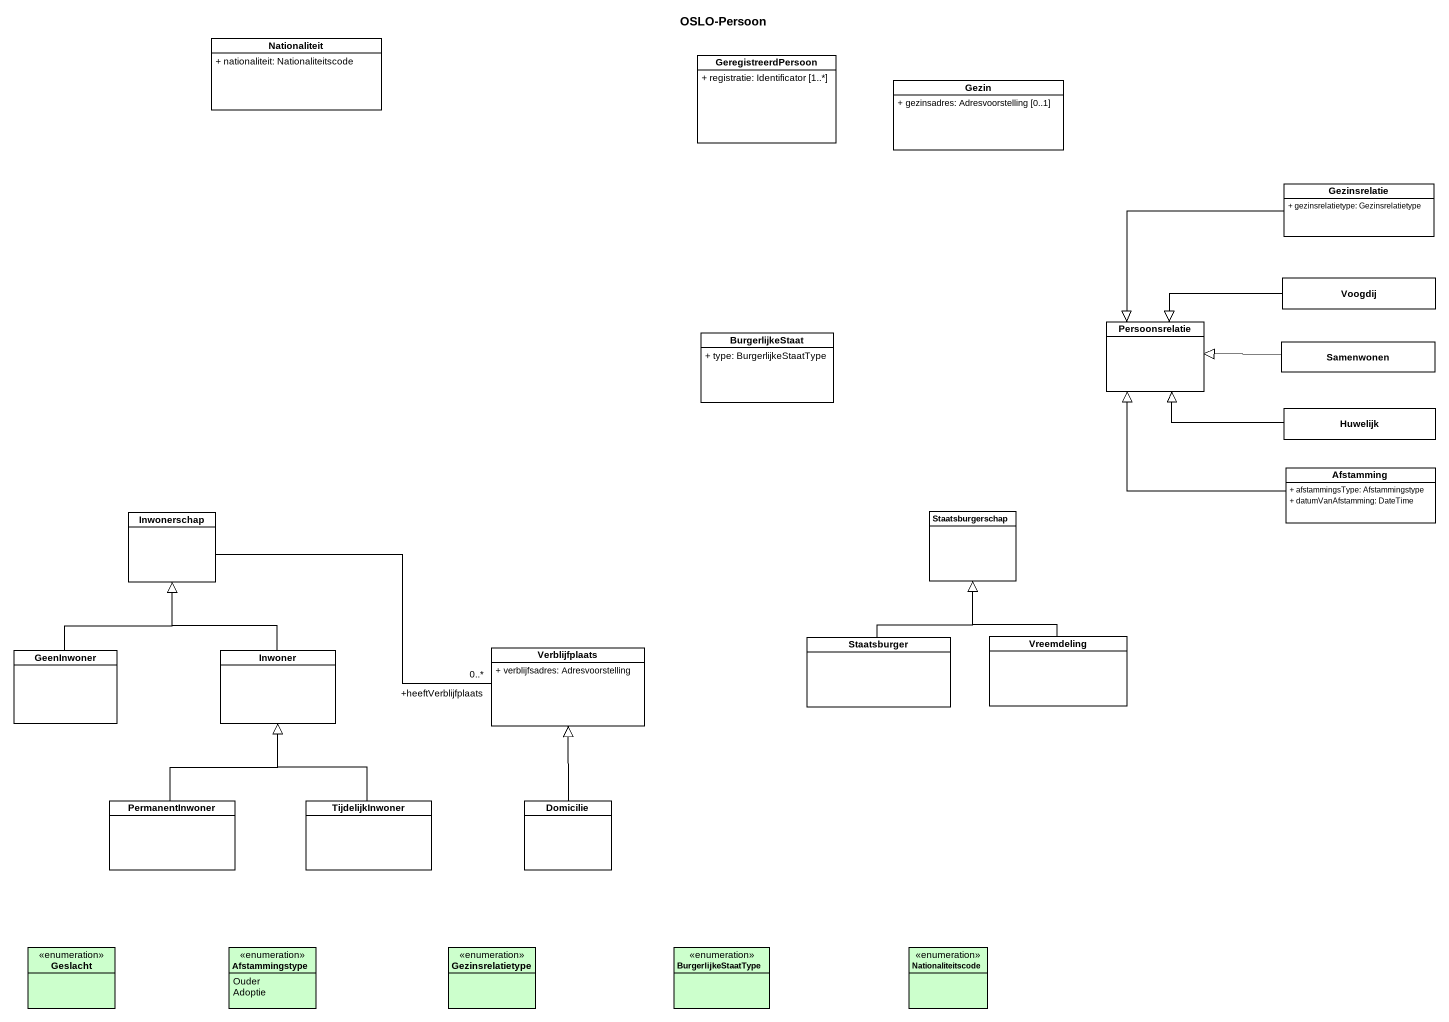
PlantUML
@startuml
title OSLO-Persoon
hide circle
hide empty members
skinparam classAttributeIconSize 0
class Nationaliteit {
  + nationaliteit: Nationaliteitscode
}
class GeregistreerdPersoon {
  + registratie: Identificator [1..*]
}
class Gezin {
  + gezinsadres: Adresvoorstelling [0..1]
}
class Gezinsrelatie {
  + gezinsrelatietype: Gezinsrelatietype
}
class Voogdij
class BurgerlijkeStaat {
  + type: BurgerlijkeStaatType
}
class Persoonsrelatie
class Samenwonen
class Huwelijk
class Afstamming {
  + afstammingsType: Afstammingstype
  + datumVanAfstamming: DateTime
}
class Inwonerschap
class Staatsburgerschap
class GeenInwoner
class Inwoner
class Verblijfplaats {
  + verblijfsadres: Adresvoorstelling
}
class Staatsburger
class Vreemdeling
class PermanentInwoner
class TijdelijkInwoner
class Domicilie
enum Geslacht #CCFFCC
enum Afstammingstype #CCFFCC {
  Ouder
  Adoptie
}
enum Gezinsrelatietype #CCFFCC
enum BurgerlijkeStaatType #CCFFCC
enum Nationaliteitscode #CCFFCC
Gezinsrelatie --|> Persoonsrelatie
Voogdij -left-|> Persoonsrelatie
Samenwonen -left-|> Persoonsrelatie
Huwelijk -left-|> Persoonsrelatie
Afstamming -up-|> Persoonsrelatie
Inwonerschap -right- "+heeftVerblijfplaats\n0..*" Verblijfplaats
GeenInwoner -up-|> Inwonerschap
Inwoner -up-|> Inwonerschap
Staatsburger -up-|> Staatsburgerschap
Vreemdeling -up-|> Staatsburgerschap
PermanentInwoner -up-|> Inwoner
TijdelijkInwoner -up-|> Inwoner
Domicilie -up-|> Verblijfplaats
@enduml
